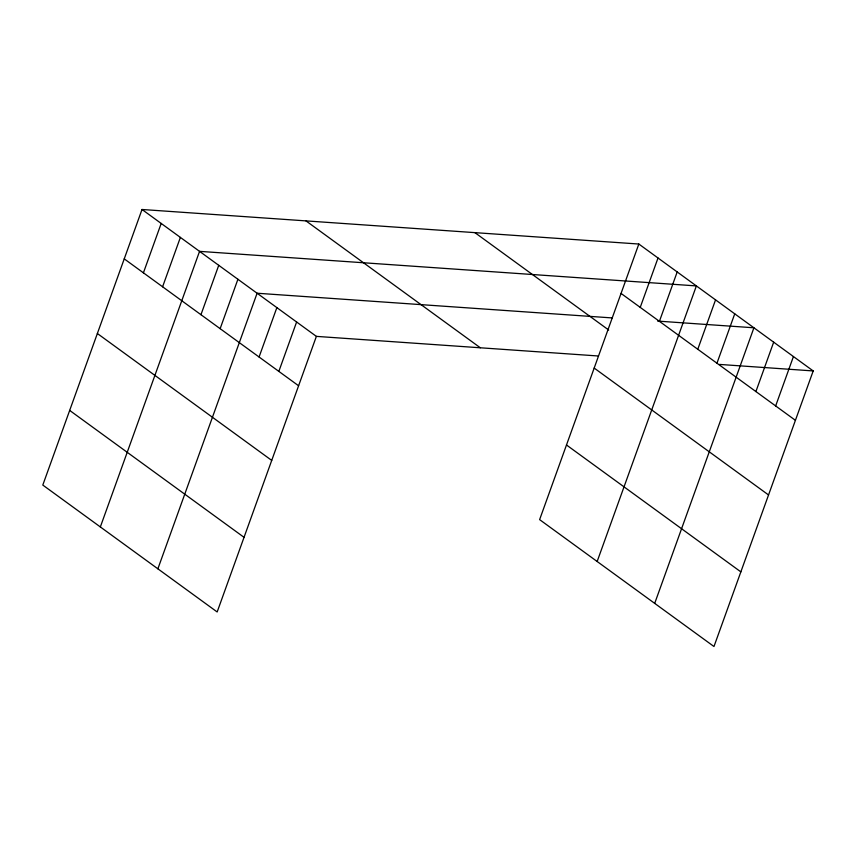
<?xml version="1.0" encoding="UTF-8"?>
<svg xmlns="http://www.w3.org/2000/svg" width="856" height="856" viewBox="0 0 856 856"><rect width="100%" height="100%" fill="white"/><g stroke="black" fill="none" stroke-linecap="round" stroke-linejoin="round"><path stroke-width="1.28" d="M142.021 209.485L42.8 485.063L217.167 611.965L316.378 336.376L142.021 209.485L638.833 244.035L813.2 370.937L713.979 646.515L539.622 519.624L638.833 244.035M143.412 272.829L161.196 223.437M162.597 286.781L180.381 237.401M100.345 526.943L199.555 251.354L696.377 285.915L597.156 561.493M200.957 314.698L218.74 265.317M220.142 328.661L237.915 279.27M157.879 568.823L257.1 293.234L612.083 317.918M259.079 357.005L276.863 307.614M278.842 371.386L296.615 321.995M640.235 307.379L658.018 257.998M659.42 321.342L677.192 271.951M697.779 349.259L715.552 299.868M716.953 363.212L734.737 313.831M654.701 603.373L753.922 327.784L657.633 321.086M755.902 391.556L773.674 342.165M775.654 405.937L793.437 356.545M316.378 336.376L598.451 356M719.511 364.421L813.2 370.937M621.06 293.426L795.417 420.317M474.887 232.629L608.691 330.009M594.182 368.069L768.549 494.961M305.966 220.88L480.334 347.782M566.49 444.981L740.857 571.872M124.238 258.865L298.594 385.767M97.359 333.508L271.726 460.41M69.678 410.42L244.035 537.322"/></g></svg>
